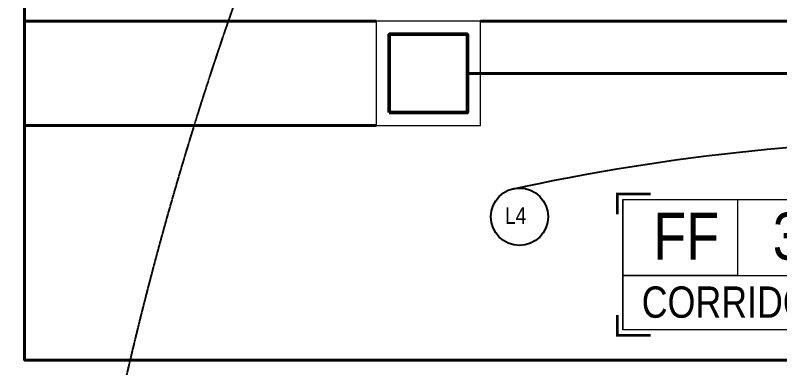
# Model space of a CAD drawing. Header units: inches. Extents: x 23642 to 146359, y -5490 to 33031.
# Drawn here: x 56881 to 60236, y 13390 to 14935 of the extents above; entities that cross this region are included whole.
import ezdxf
from ezdxf.enums import TextEntityAlignment as Align

# ---------------------------------------------------------------- set-up
doc = ezdxf.new("R2010")
doc.units = ezdxf.units.IN
doc.header["$LTSCALE"] = 5
doc.header["$MEASUREMENT"] = 0
doc.linetypes.add('Hidden (½x)', pattern=[0.1875, 0.125, -0.0625])
for name, color, linetype, lineweight in [('00-marble', 105, 'Continuous', 20), ('00-structure', 7, 'Continuous', 50), ('00-wall15-20', 30, 'Continuous', 40), ('00_Annotation', 231, 'Continuous', 15), ('_att-Text', 241, 'Continuous', 20)]:
    doc.layers.add(name, color=color, linetype=linetype, lineweight=lineweight)
doc.layers.add('Lighting', color=3, linetype='Continuous')
doc.layers.add('LowPower', color=4, linetype='Continuous')
doc.styles.add('ROMANS', font='')
doc.styles.add('STYLE5', font='', dxfattribs={"height": 20})
doc.styles.get('ROMANS').set_extended_font_data('Arial Narrow')
doc.styles.get('STYLE5').set_extended_font_data('Arial Narrow')

# ---------------------------------------------------------------- blocks, each defined once
blk = doc.blocks.new('ROOM TAG')
at = {"layer": '00_Annotation', "lineweight": 25, "const_width": 10}
for points in [[(-332.6, 312.4), (-461.2, 312.4), (-461.2, 235.1)], [(460.5, 312.4), (589.1, 312.4), (589.1, 235.1)], [(-332.6, -229.2), (-461.2, -229.2), (-461.2, -152)], [(460.5, -229.2), (589.1, -229.2), (589.1, -152)]]:
    blk.add_lwpolyline(points, dxfattribs=at)
at = {"layer": '00_Annotation'}
blk.add_lwpolyline([(-440.2, 291.4), (568.1, 291.4), (568.1, -208.2), (-440.2, -208.2)], close=True, dxfattribs=at)
blk.add_lwpolyline([(-440.2, 291.4), (-440.2, -208.2)], dxfattribs=at)
at = {"layer": '_att-Text', "transparency": 33554687}
for points in [[(-440.2, 291.4), (568.1, 291.4)], [(-440.2, 0), (568.1, 0)]]:
    blk.add_lwpolyline(points, dxfattribs=at)
blk.add_lwpolyline([(-440.2, 291.4), (0, 291.4), (0, 0), (-440.2, 0)], close=True, dxfattribs=at)
at = {"layer": '00_Annotation', "style": 'STYLE5'}
for tag, height, p in [('FL', 180, (-196.6, 150.8)), ('#', 180, (307.8, 150.8)), ('NAME', 120, (64, -102.2))]:
    blk.add_attdef(tag, text='', height=height, dxfattribs=at).set_placement(p, align=Align.MIDDLE_CENTER)

msp = doc.modelspace()

# ---------------------------------------------------------------- linework, layer by layer
at = {"layer": '00-marble'}
msp.add_lwpolyline([(58465.14427, 14452.08956), (58922.28713, 14452.08956), (58922.28713, 14909.23242), (58465.14427, 14909.23242)], close=True, dxfattribs=at)
at = {"layer": '00-structure'}
msp.add_lwpolyline([(58522.28713, 14509.23242), (58865.14427, 14509.23242), (58865.14427, 14852.08956), (58522.28713, 14852.08956)], close=True, dxfattribs=at)
at = {"layer": '00-wall15-20', "transparency": 33554687}
msp.add_line((58922.28713, 14909.23242), (64122.28713, 14909.23242), dxfattribs=at)
at = {"layer": '00-wall15-20'}
msp.add_lwpolyline([(56922.28713, 11023.51813), (56922.28713, 8852.08956), (58939.42999, 8852.08956), (58939.42999, 8760.66099), (56830.85856, 8760.66099), (56830.85856, 15509.23242), (56922.28713, 15509.23242), (56922.28713, 13423.51813), (61579.42999, 13423.51813), (61579.42999, 13309.23242), (56922.28713, 13309.23242)], close=True, dxfattribs=at)
for points in [[(58465.14427, 14909.23242), (56922.28713, 14909.23242)], [(64122.28713, 14680.66099), (58865.14427, 14680.66099)], [(58465.14427, 14452.08956), (56922.28713, 14452.08956)]]:
    msp.add_lwpolyline(points, dxfattribs=at)
at = {"layer": 'Lighting'}
msp.add_circle((59093.7157, 14052.08956), 125.93297, dxfattribs=at)
msp.add_arc((61062.61814, 5009.63165), 9378.54382, 76.038769947, 102.411368823, dxfattribs=at)
at = {"layer": 'LowPower', "linetype": 'Hidden (½x)', "transparency": 33554687}
msp.add_arc((72426.19815, 9869.57718), 15455.66366, 138.507806994, 170.517920901, dxfattribs=at)

# ---------------------------------------------------------------- block references
at = {"layer": '_att-Text', "transparency": 33554687, "xscale": 1.142857142857144, "yscale": 1.142857142857144, "zscale": 1.142857142857144}
msp.add_blockref('ROOM TAG', (60050.11991, 13794.8578), dxfattribs=at).add_auto_attribs({'#': '311', 'FL': 'FF', 'NAME': 'CORRIDOR 2'})

# ---------------------------------------------------------------- texts
at = {"layer": 'Lighting', "style": 'ROMANS'}
msp.add_text('L4', height=73.383014, dxfattribs=at).set_placement((59030.02584, 14020.84837))

doc.saveas('drawing.dxf')
